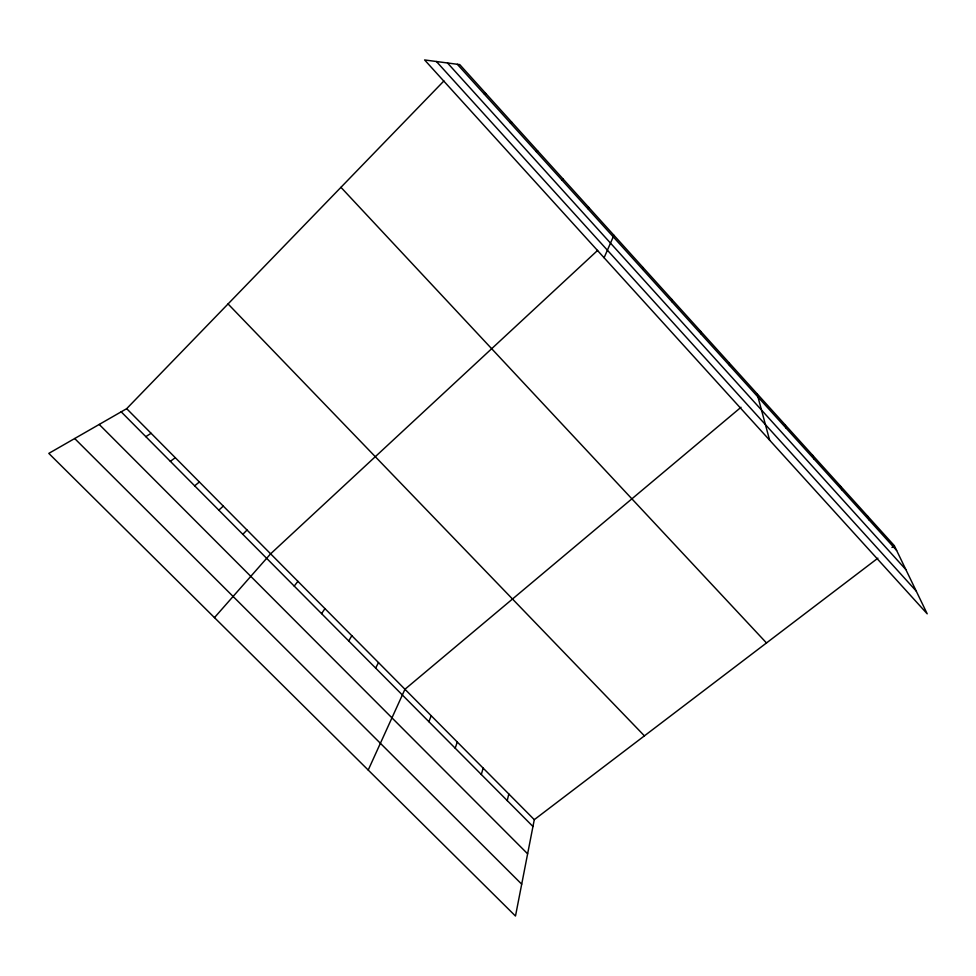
<?xml version="1.0" encoding="UTF-8"?>
<svg xmlns="http://www.w3.org/2000/svg" width="976" height="976" viewBox="0 0 976 976"><rect width="100%" height="100%" fill="white"/><g stroke="black" fill="none" stroke-linecap="round" stroke-linejoin="round"><path stroke-width="1.46" d="M671.891 301.743L671.939 299.486M642.696 269.425L643.05 267.522M877.888 558.174L534.287 819.669L515.487 916.049L48.8 453.389L126.673 408.676L443.909 80.959M507.227 800.601L508.813 793.976M481.314 774.493L483.144 768.1M455.194 748.189L457.28 742.016M428.879 721.691L431.221 715.737M604.095 257.749L613.928 235.265M368.22 770.052L404.955 689.263L740.991 407.285M375.638 668.072L378.505 662.594M348.713 640.951L351.848 635.718M321.568 613.623L324.971 608.621M587.747 208.62L588.711 207.363M294.215 586.088L297.9 581.33M214.464 617.625L270.62 553.819L597.641 250.381M242.817 534.323L247.026 530.041M218.819 510.155L223.284 506.093M194.663 485.828L199.372 481.985M562.054 180.194L563.298 179.23M891.979 547.451L894.321 545.669L459.745 64.599L424.609 59.951L927.2 613.819L894.321 545.669M170.336 461.331L175.302 457.707M145.839 436.662L151.06 433.283M536.166 151.548L537.703 150.902M510.082 122.671L511.912 122.354M483.803 93.586L485.926 93.586M74.688 438.529L521.696 884.171M99.21 424.438L527.626 853.817M121.183 411.823L532.957 826.501M126.673 408.676L534.287 819.669M228.055 303.951L644.416 735.855M340.941 187.319L766.489 642.952M447.508 62.976L905.85 569.569M436.431 61.512L916.208 591.041M457.317 64.282L896.627 550.427M867.335 515.792L869.36 520.269M840.129 485.67L841.873 489.842M812.691 455.292L814.143 459.159M785.009 424.658L786.18 428.22M757.108 393.767L769.613 440.152M728.962 362.608L729.536 365.524M700.573 331.181L700.841 333.768"/></g></svg>
